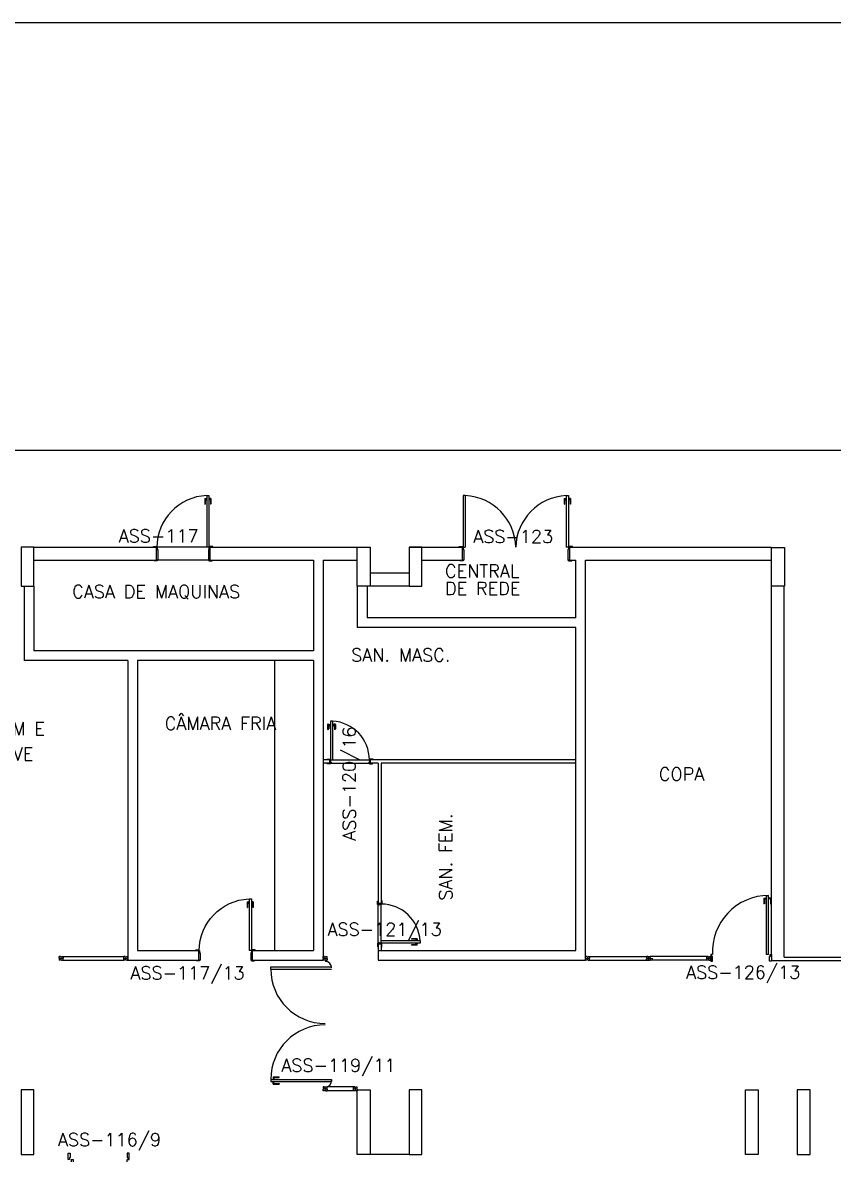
# Model space of a CAD drawing. Extents: x -248 to -11, y 347 to 447.
# Drawn here: x -119.84 to -107.3, y 370.06 to 387.57 of the extents above; entities that cross this region are included whole.
import ezdxf
from ezdxf.enums import TextEntityAlignment as Align

# ---------------------------------------------------------------- set-up
doc = ezdxf.new("R2010")
doc.units = 0
doc.header["$LTSCALE"] = 0.02
doc.header["$MEASUREMENT"] = 0
doc.layers.get('0').update_dxf_attribs({"linetype": 'CONTINUOUS'})
for name, color, linetype in [('ALV', 2, 'CONTINUOUS'), ('BANC', 2, 'CONTINUOUS'), ('DIV', 2, 'CONTINUOUS'), ('ESTR', 3, 'CONTINUOUS'), ('MARCO', 2, 'CONTINUOUS'), ('MAÇANETA', 1, 'CONTINUOUS'), ('PISO', 1, 'CONTINUOUS'), ('PORTA', 2, 'CONTINUOUS'), ('SOLEIRA', 1, 'CONTINUOUS'), ('TEXTO', 2, 'CONTINUOUS'), ('TEXTO-ENDEREÇO', 2, 'CONTINUOUS')]:
    doc.layers.add(name, color=color, linetype=linetype)
doc.styles.add('UNB-100', font='simplex.shx', dxfattribs={"height": 0.2})
doc.styles.add('UNB-100-1', font='simplex.shx', dxfattribs={"height": 0.2})

# ---------------------------------------------------------------- blocks, each defined once
blk = doc.blocks.new('PILINT-SSS')
for points in [[(0.2, 0), (0.2, -0.6), (0, -0.6), (0, 0)], [(0.8, 0), (0.8, -0.6), (1, -0.6), (1, 0)], [(0.2, -8.39), (0.2, -9.39), (0, -9.39), (0, -8.39)], [(0.8, -8.39), (0.8, -9.39), (1, -9.39), (1, -8.39)]]:
    blk.add_lwpolyline(points, close=True)
blk = doc.blocks.new('PDV2D-SSS')
for p, q in [((-0.148, 0.925), (-0.108, 0.925)), ((-0.148, 0.925), (-0.148, 0.835)), ((-0.138, 0.915), (-0.108, 0.915)), ((-0.138, 0.915), (-0.138, 0.835)), ((-0.106, 0.965), (-0.076, 0.965)), ((-0.106, 0.05), (-0.106, 0.965)), ((-0.076, 0.05), (-0.076, 0.965)), ((-0.034, 0.925), (-0.074, 0.925)), ((-0.044, 0.915), (-0.074, 0.915)), ((-0.044, 0.915), (-0.044, 0.835)), ((-0.034, 0.925), (-0.034, 0.835)), ((-0.138, 0.835), (-0.148, 0.835)), ((-0.044, 0.835), (-0.034, 0.835)), ((-0.95, 0.05), (-0.97, 0.05)), ((-0.97, 0.05), (-0.97, 0.035)), ((-0.97, 0.035), (-0.97, -0.035)), ((-0.95, 0.02), (-0.95, 0.05)), ((-0.95, 0.02), (-0.94, 0.02)), ((-0.94, -0.05), (-0.94, 0.02)), ((-0.076, 0.05), (-0.106, 0.05)), ((-0.051, 0.02), (-0.061, 0.02)), ((-0.061, -0.05), (-0.061, 0.02)), ((-0.051, 0.05), (-0.031, 0.05)), ((-0.051, 0.02), (-0.051, 0.05)), ((-0.031, 0.05), (-0.031, -0.05)), ((-0.97, -0.035), (-0.97, -0.05)), ((-0.97, -0.05), (-0.94, -0.05)), ((-0.031, -0.05), (-0.061, -0.05))]:
    blk.add_line(p, q)
at = {"color": 1}
blk.add_arc((-0.076, 0.1), 0.865, 90, 183.3214, dxfattribs=at)
blk = doc.blocks.new('DIVMT-SSS')
for p, q in [((-0.03, 0.008), (-0.03, 0.03)), ((-0.006, 0.03), (-0.03, 0.03)), ((-0.03, 0.008), (-0.02, 0.008)), ((-0.02, -0.008), (-0.02, 0.008)), ((-0.006, 0.02), (-0.006, 0.03)), ((0.006, 0.02), (-0.006, 0.02)), ((-0.005, 0), (0.005, 0)), ((0.005, 0), (-0.005, 0)), ((0, 0.005), (0, -0.005)), ((0, -0.005), (0, 0.005)), ((0.006, 0.03), (0.03, 0.03)), ((0.006, 0.02), (0.006, 0.03)), ((0.03, 0.008), (0.02, 0.008)), ((0.02, -0.008), (0.02, 0.008)), ((0.03, 0.008), (0.03, 0.03)), ((-0.03, -0.008), (-0.03, -0.03)), ((-0.03, -0.008), (-0.02, -0.008)), ((-0.03, -0.03), (-0.03, -0.97)), ((-0.03, -0.03), (-0.009, -0.03)), ((0.03, -0.03), (-0.03, -0.03)), ((-0.03, -0.03), (-0.006, -0.03)), ((-0.009, -0.03), (-0.027, -0.03)), ((-0.006, -0.02), (-0.006, -0.03)), ((-0.006, -0.02), (0.006, -0.02)), ((-0.006, -0.02), (-0.006, -0.03)), ((0.006, -0.02), (-0.006, -0.02)), ((0.005, -0.03), (-0.005, -0.03)), ((0.006, -0.02), (0.006, -0.03)), ((0.006, -0.02), (0.006, -0.03)), ((0.03, -0.03), (0.006, -0.03)), ((0.03, -0.008), (0.02, -0.008)), ((0.03, -0.008), (0.03, -0.03)), ((0.03, -0.03), (0.03, -0.97)), ((0.03, -0.97), (-0.03, -0.97)), ((-0.006, -0.98), (-0.006, -0.97)), ((-0.006, -0.98), (0.006, -0.98)), ((0.006, -1.001), (-0.006, -1.001)), ((0.005, -0.97), (-0.005, -0.97)), ((0, -0.994), (0, -1.007)), ((0, -1.02), (0, -1.021)), ((0.006, -0.98), (0.006, -0.97))]:
    blk.add_line(p, q)
blk = doc.blocks.new('DOOR-80-SSS')
at = {"layer": 'MAÇANETA'}
for p, q in [((-0.08, -0.755), (-0.08, -0.665)), ((-0.08, -0.665), (-0.075, -0.665)), ((-0.075, -0.755), (-0.075, -0.665)), ((0.01, -0.755), (0.01, -0.665)), ((0.015, -0.665), (0.01, -0.665)), ((0.015, -0.755), (0.015, -0.665)), ((-0.08, -0.755), (-0.053, -0.755)), ((-0.075, -0.735), (-0.053, -0.735)), ((-0.053, -0.728), (-0.05, -0.728)), ((-0.053, -0.763), (-0.053, -0.728)), ((-0.053, -0.763), (-0.05, -0.763)), ((-0.012, -0.728), (-0.015, -0.728)), ((-0.012, -0.763), (-0.015, -0.763)), ((-0.012, -0.763), (-0.012, -0.728)), ((0.01, -0.735), (-0.012, -0.735)), ((0.015, -0.755), (-0.012, -0.755))]:
    blk.add_line(p, q, dxfattribs=at)
at = {"layer": 'PORTA'}
for p, q in [((-0.05, -0.8), (-0.05, 0)), ((-0.015, 0), (-0.05, 0)), ((-0.015, -0.8), (-0.015, 0)), ((-0.05, -0.8), (-0.015, -0.8))]:
    blk.add_line(p, q, dxfattribs=at)
at = {"layer": 'PORTA', "color": 1}
blk.add_arc((-0.02, 0), 0.8, 180, 267.8509, dxfattribs=at)
blk = doc.blocks.new('PDVDP-SSS')
for p, q in [((0.112, 0.84), (0.112, -0.1)), ((0.147, 0.84), (0.112, 0.84)), ((0.147, 0.84), (0.147, -0.1)), ((1.853, 0.84), (1.888, 0.84)), ((1.853, 0.84), (1.853, -0.1)), ((1.888, 0.84), (1.888, -0.1)), ((0.009, 0), (-0.009, 0)), ((0, -0.012), (0, 0.01)), ((0.147, -0.1), (0.112, -0.1))]:
    blk.add_line(p, q)
at = {"color": 1}
for centre, radius, start, end in [((0.148, -0.002), 0.843, 0, 90), ((1.853, -0.002), 0.843, 90, 180), ((0.131, 0), 0.101, 180, 270), ((1.87, 0), 0.101, 270, 0)]:
    blk.add_arc(centre, radius, start, end, dxfattribs=at)
blk = doc.blocks.new('MTT-SSS')
for p, q in [((-0.008, 0.03), (-0.03, 0.03)), ((-0.03, 0.03), (-0.03, 0.006)), ((-0.0185, 0.006), (-0.03, 0.006)), ((-0.0185, -0.006), (-0.0185, 0.006)), ((-0.008, 0.03), (-0.008, 0.02)), ((-0.008, 0.02), (0.008, 0.02)), ((-0.0051, 0), (0.0051, 0)), ((0, -0.0051), (0, 0.0051)), ((0.008, 0.03), (0.03, 0.03)), ((0.008, 0.03), (0.008, 0.02)), ((0.0205, -0.006), (0.0205, 0.006)), ((0.0205, 0.006), (0.03, 0.006)), ((0.03, 0.006), (0.03, 0.03)), ((-0.03, -0.03), (-0.03, -0.006)), ((-0.0185, -0.006), (-0.03, -0.006)), ((-0.008, -0.03), (-0.03, -0.03)), ((-0.008, -0.02), (0.008, -0.02)), ((-0.008, -0.03), (-0.008, -0.02)), ((0.008, -0.03), (0.008, -0.02)), ((0.008, -0.03), (0.03, -0.03)), ((0.0205, -0.006), (0.03, -0.006)), ((0.03, -0.006), (0.03, -0.03))]:
    blk.add_line(p, q)
blk = doc.blocks.new('DOOR60-SSS')
at = {"layer": 'MAÇANETA'}
for p, q in [((-0.015, -0.465), (-0.01, -0.465)), ((-0.015, -0.555), (-0.015, -0.465)), ((-0.01, -0.555), (-0.01, -0.465)), ((0.08, -0.465), (0.075, -0.465)), ((0.075, -0.555), (0.075, -0.465)), ((0.08, -0.555), (0.08, -0.465)), ((-0.015, -0.555), (0.012, -0.555)), ((-0.01, -0.535), (0.012, -0.535)), ((0.012, -0.563), (0.012, -0.528)), ((0.012, -0.528), (0.015, -0.528)), ((0.012, -0.563), (0.015, -0.563)), ((0.053, -0.528), (0.05, -0.528)), ((0.053, -0.563), (0.05, -0.563)), ((0.053, -0.563), (0.053, -0.528)), ((0.075, -0.535), (0.053, -0.535)), ((0.08, -0.555), (0.053, -0.555))]:
    blk.add_line(p, q, dxfattribs=at)
at = {"layer": 'PORTA'}
for p, q in [((0.015, -0.6), (0.015, 0)), ((0.015, 0), (0.05, 0)), ((0.05, -0.6), (0.05, 0)), ((0.05, -0.6), (0.015, -0.6))]:
    blk.add_line(p, q, dxfattribs=at)
at = {"layer": 'PORTA', "color": 1}
blk.add_arc((0.02, 0), 0.6, 272.866, 0, dxfattribs=at)
blk = doc.blocks.new('MACANETA-SSS')
at = {"layer": 'MAÇANETA'}
for p, q in [((-0.077, 0.052), (-0.077, 0.12)), ((-0.059, 0.052), (-0.059, 0.12)), ((-0.059, 0.075), (-0.036, 0.075)), ((-0.059, 0.052), (-0.036, 0.052)), ((-0.036, 0.044), (-0.036, 0.084)), ((-0.036, 0.084), (-0.03, 0.084)), ((-0.036, 0.044), (-0.03, 0.044)), ((0.006, 0.084), (0, 0.084)), ((0.006, 0.044), (0, 0.044)), ((0.006, 0.044), (0.006, 0.084)), ((0.029, 0.075), (0.006, 0.075)), ((0.029, 0.052), (0.006, 0.052)), ((0.029, 0.052), (0.029, 0.12)), ((0.047, 0.052), (0.047, 0.12))]:
    blk.add_line(p, q, dxfattribs=at)
for centre, start, end in [((-0.068, 0.12), 90, 180), ((-0.068, 0.052), 180, 270), ((-0.068, 0.12), 0, 90), ((-0.068, 0.052), 270, 0), ((0.038, 0.12), 90, 180), ((0.038, 0.052), 180, 270), ((0.038, 0.12), 0, 90), ((0.038, 0.052), 270, 0)]:
    blk.add_arc(centre, 0.00874, start, end, dxfattribs=at)
blk = doc.blocks.new('DOOR-60-SSS')
at = {"layer": 'PORTA'}
for p, q in [((-0.045, -0.6), (-0.045, 0)), ((-0.015, 0), (-0.045, 0)), ((-0.015, -0.6), (-0.015, 0)), ((-0.045, -0.6), (-0.015, -0.6))]:
    blk.add_line(p, q, dxfattribs=at)
at = {"layer": 'PORTA', "color": 1}
blk.add_arc((-0.015, 0), 0.6, 180, 267.134, dxfattribs=at)
at = {"layer": 'PORTA'}
blk.add_blockref('MACANETA-SSS', (-0.015, -0.6), dxfattribs=at)

msp = doc.modelspace()

# ---------------------------------------------------------------- linework, layer by layer
at = {"layer": 'ALV'}
for p, q in [((-119.666, 379.453), (-117.775, 379.453)), ((-117.775, 379.453), (-117.775, 379.253)), ((-116.945, 379.453), (-114.466, 379.453)), ((-116.945, 379.453), (-116.945, 379.253)), ((-113.866, 379.453), (-113.046, 379.453)), ((-113.046, 379.453), (-113.046, 379.253)), ((-111.386, 379.453), (-108.266, 379.453)), ((-111.386, 379.453), (-111.386, 379.253)), ((-119.666, 379.253), (-117.775, 379.253)), ((-116.945, 379.253), (-115.345, 379.253)), ((-115.345, 379.253), (-115.345, 377.853)), ((-115.195, 379.253), (-115.195, 373.064)), ((-115.195, 379.253), (-114.666, 379.253)), ((-113.666, 379.253), (-113.046, 379.253)), ((-111.386, 379.253), (-111.286, 379.253)), ((-111.286, 378.364), (-111.286, 379.253)), ((-111.136, 373.064), (-111.136, 379.253)), ((-111.136, 379.253), (-108.266, 379.253)), ((-113.866, 379.053), (-114.466, 379.053)), ((-119.816, 378.853), (-119.816, 377.703)), ((-119.666, 378.853), (-119.666, 377.853)), ((-114.666, 378.853), (-114.666, 378.214)), ((-114.516, 378.853), (-114.516, 378.364)), ((-113.866, 378.853), (-114.466, 378.853)), ((-111.286, 378.364), (-114.516, 378.364)), ((-111.286, 378.214), (-114.666, 378.214)), ((-111.286, 373.214), (-111.286, 378.214)), ((-115.345, 377.853), (-119.666, 377.853)), ((-118.216, 377.703), (-119.816, 377.703)), ((-118.216, 377.703), (-118.216, 373.064)), ((-115.345, 377.703), (-118.066, 377.703)), ((-118.066, 377.703), (-118.066, 373.214)), ((-115.345, 377.703), (-115.345, 373.214)), ((-115.095, 376.164), (-115.195, 376.164)), ((-115.095, 376.114), (-115.195, 376.114)), ((-115.095, 376.164), (-115.095, 376.114)), ((-114.465, 376.164), (-114.465, 376.114)), ((-114.146, 376.164), (-114.465, 376.164)), ((-114.345, 376.114), (-114.465, 376.114)), ((-114.345, 376.114), (-114.345, 373.944)), ((-111.286, 376.114), (-114.295, 376.114)), ((-114.295, 376.114), (-114.295, 373.944)), ((-111.286, 376.164), (-114.146, 376.164)), ((-114.295, 373.944), (-114.345, 373.944)), ((-118.066, 373.214), (-117.12, 373.214)), ((-117.12, 373.214), (-117.12, 373.064)), ((-116.29, 373.214), (-115.345, 373.214)), ((-116.29, 373.214), (-116.29, 373.064)), ((-114.295, 373.314), (-114.345, 373.314)), ((-114.345, 373.314), (-114.345, 373.214)), ((-114.345, 373.214), (-111.286, 373.214)), ((-114.345, 373.214), (-114.345, 373.064)), ((-114.295, 373.314), (-114.295, 373.214)), ((-118.216, 373.064), (-117.12, 373.064)), ((-116.29, 373.064), (-115.195, 373.064)), ((-114.345, 373.064), (-111.136, 373.064)), ((-108.263, 373.063), (-108.066, 373.063)), ((-113.866, 370.063), (-114.466, 370.063))]:
    msp.add_line(p, q, dxfattribs=at)
at = {"layer": 'BANC'}
msp.add_line((-115.945, 377.703), (-115.945, 373.214), dxfattribs=at)
at = {"layer": 'DIV'}
for p, q in [((-108.26, 373.113), (-108.26, 378.851)), ((-108.066, 373.113), (-108.066, 378.851)), ((-118.254, 373.124), (-118.276, 373.124)), ((-118.276, 373.1), (-118.276, 373.124)), ((-118.267, 373.1), (-118.276, 373.1)), ((-118.276, 373.088), (-118.276, 373.064)), ((-118.267, 373.088), (-118.276, 373.088)), ((-118.254, 373.064), (-118.276, 373.064)), ((-118.267, 373.088), (-118.267, 373.1)), ((-118.254, 373.124), (-118.254, 373.114)), ((-118.238, 373.114), (-118.254, 373.114)), ((-118.254, 373.064), (-118.254, 373.074)), ((-118.238, 373.074), (-118.254, 373.074)), ((-118.252, 373.094), (-118.241, 373.094)), ((-118.241, 373.094), (-118.252, 373.094)), ((-118.246, 373.099), (-118.246, 373.089)), ((-118.246, 373.089), (-118.246, 373.099)), ((-118.238, 373.124), (-118.216, 373.124)), ((-118.238, 373.124), (-118.238, 373.114)), ((-118.238, 373.064), (-118.238, 373.074)), ((-118.238, 373.064), (-118.216, 373.064)), ((-118.226, 373.1), (-118.216, 373.1)), ((-118.226, 373.1), (-118.226, 373.088)), ((-118.226, 373.1), (-118.216, 373.1)), ((-118.226, 373.088), (-118.226, 373.1)), ((-118.226, 373.088), (-118.216, 373.088)), ((-118.226, 373.088), (-118.216, 373.088)), ((-118.216, 373.124), (-118.216, 373.103)), ((-118.216, 373.064), (-118.216, 373.124)), ((-118.216, 373.124), (-118.216, 373.1)), ((-118.216, 373.103), (-118.216, 373.121)), ((-118.216, 373.089), (-118.216, 373.099)), ((-118.216, 373.064), (-118.216, 373.088)), ((-115.195, 373.124), (-115.195, 373.1)), ((-115.173, 373.124), (-115.195, 373.124)), ((-115.195, 373.124), (-115.195, 373.103)), ((-115.195, 373.103), (-115.195, 373.121)), ((-115.186, 373.1), (-115.195, 373.1)), ((-115.186, 373.1), (-115.195, 373.1)), ((-115.186, 373.088), (-115.195, 373.088)), ((-115.195, 373.064), (-115.195, 373.088)), ((-115.186, 373.088), (-115.195, 373.088)), ((-115.173, 373.064), (-115.195, 373.064)), ((-115.186, 373.088), (-115.186, 373.1)), ((-115.186, 373.1), (-115.186, 373.088)), ((-115.185, 373.094), (-115.186, 373.094)), ((-115.173, 373.124), (-115.173, 373.114)), ((-115.173, 373.114), (-115.157, 373.114)), ((-115.159, 373.094), (-115.173, 373.094)), ((-115.173, 373.074), (-115.157, 373.074)), ((-115.173, 373.064), (-115.173, 373.074)), ((-115.171, 373.094), (-115.16, 373.094)), ((-115.16, 373.094), (-115.171, 373.094)), ((-115.166, 373.088), (-115.166, 373.1)), ((-115.165, 373.089), (-115.165, 373.099)), ((-115.165, 373.099), (-115.165, 373.089)), ((-115.157, 373.124), (-115.157, 373.114)), ((-115.157, 373.124), (-115.135, 373.124)), ((-115.157, 373.064), (-115.157, 373.074)), ((-115.157, 373.064), (-115.135, 373.064)), ((-115.145, 373.1), (-115.135, 373.1)), ((-115.145, 373.1), (-115.145, 373.088)), ((-115.145, 373.088), (-115.145, 373.1)), ((-115.145, 373.1), (-115.135, 373.1)), ((-115.145, 373.088), (-115.135, 373.088)), ((-115.145, 373.088), (-115.135, 373.088)), ((-115.135, 373.064), (-115.135, 373.124)), ((-115.135, 373.1), (-115.135, 373.124)), ((-115.135, 373.089), (-115.135, 373.099)), ((-115.135, 373.088), (-115.135, 373.064)), ((-109.263, 373.124), (-110.136, 373.124)), ((-110.136, 373.064), (-110.136, 373.124)), ((-109.263, 373.064), (-110.136, 373.064)), ((-109.263, 373.124), (-109.263, 373.1)), ((-109.241, 373.124), (-109.263, 373.124)), ((-109.263, 373.064), (-109.263, 373.124)), ((-109.263, 373.124), (-109.263, 373.103)), ((-109.263, 373.103), (-109.263, 373.121)), ((-109.254, 373.1), (-109.263, 373.1)), ((-109.254, 373.1), (-109.263, 373.1)), ((-109.263, 373.089), (-109.263, 373.099)), ((-109.254, 373.088), (-109.263, 373.088)), ((-109.263, 373.064), (-109.263, 373.088)), ((-109.254, 373.088), (-109.263, 373.088)), ((-109.241, 373.064), (-109.263, 373.064)), ((-109.254, 373.088), (-109.254, 373.1)), ((-109.254, 373.1), (-109.254, 373.088)), ((-109.241, 373.124), (-109.241, 373.114)), ((-109.241, 373.114), (-109.225, 373.114)), ((-109.241, 373.074), (-109.225, 373.074)), ((-109.241, 373.064), (-109.241, 373.074)), ((-109.239, 373.094), (-109.228, 373.094)), ((-109.228, 373.094), (-109.239, 373.094)), ((-109.233, 373.089), (-109.233, 373.099)), ((-109.233, 373.099), (-109.233, 373.089)), ((-109.225, 373.124), (-109.225, 373.114)), ((-109.225, 373.124), (-109.203, 373.124)), ((-109.225, 373.064), (-109.225, 373.074)), ((-109.225, 373.064), (-109.203, 373.064)), ((-109.213, 373.088), (-109.213, 373.1)), ((-109.213, 373.1), (-109.203, 373.1)), ((-109.213, 373.088), (-109.203, 373.088)), ((-109.203, 373.1), (-109.203, 373.124)), ((-109.203, 373.088), (-109.203, 373.064)), ((-108.26, 373.113), (-108.263, 373.113)), ((-108.066, 373.113), (-107.066, 373.113)), ((-108.066, 373.063), (-107.066, 373.063)), ((-115.965, 371.263), (-115.965, 371.223)), ((-115.965, 371.263), (-115.875, 371.263)), ((-115.965, 371.148), (-115.965, 371.188)), ((-115.965, 371.148), (-115.875, 371.148)), ((-115.955, 371.253), (-115.955, 371.223)), ((-115.955, 371.253), (-115.875, 371.253)), ((-115.955, 371.158), (-115.955, 371.188)), ((-115.955, 371.158), (-115.875, 371.158)), ((-115.875, 371.253), (-115.875, 371.263)), ((-115.875, 371.158), (-115.875, 371.149)), ((-114.726, 371.106), (-115.133, 371.106)), ((-115.133, 371.046), (-115.133, 371.106)), ((-114.726, 371.106), (-114.726, 371.082)), ((-114.704, 371.106), (-114.726, 371.106)), ((-114.726, 371.046), (-114.726, 371.106)), ((-114.726, 371.106), (-114.726, 371.085)), ((-114.726, 371.085), (-114.726, 371.103)), ((-114.704, 371.106), (-114.704, 371.096)), ((-114.688, 371.106), (-114.688, 371.096)), ((-114.688, 371.106), (-114.666, 371.106)), ((-114.666, 371.082), (-114.666, 371.106)), ((-115.183, 371.076), (-115.184, 371.076)), ((-115.157, 371.076), (-115.171, 371.076)), ((-115.164, 371.069), (-115.164, 371.082)), ((-115.143, 371.082), (-115.133, 371.082)), ((-115.143, 371.082), (-115.143, 371.07)), ((-115.143, 371.07), (-115.133, 371.07)), ((-115.133, 371.071), (-115.133, 371.081)), ((-114.726, 371.046), (-115.133, 371.046)), ((-114.717, 371.082), (-114.726, 371.082)), ((-114.717, 371.082), (-114.726, 371.082)), ((-114.726, 371.071), (-114.726, 371.081)), ((-114.717, 371.07), (-114.726, 371.07)), ((-114.726, 371.046), (-114.726, 371.07)), ((-114.717, 371.07), (-114.726, 371.07)), ((-114.704, 371.046), (-114.726, 371.046)), ((-114.717, 371.07), (-114.717, 371.082)), ((-114.717, 371.082), (-114.717, 371.07)), ((-114.704, 371.096), (-114.688, 371.096)), ((-114.704, 371.056), (-114.688, 371.056)), ((-114.704, 371.046), (-114.704, 371.056)), ((-114.702, 371.076), (-114.691, 371.076)), ((-114.691, 371.076), (-114.702, 371.076)), ((-114.696, 371.071), (-114.696, 371.081)), ((-114.696, 371.081), (-114.696, 371.071)), ((-114.688, 371.046), (-114.688, 371.056)), ((-114.688, 371.046), (-114.666, 371.046)), ((-114.676, 371.07), (-114.676, 371.082)), ((-114.676, 371.082), (-114.666, 371.082)), ((-114.676, 371.07), (-114.666, 371.07)), ((-114.666, 371.07), (-114.666, 371.046))]:
    msp.add_line(p, q, dxfattribs=at)
at = {"layer": 'ESTR'}
for points in [[(-108.063, 379.451), (-108.063, 378.851), (-108.263, 378.851), (-108.263, 379.451)], [(-108.466, 371.063), (-108.466, 370.063), (-108.666, 370.063), (-108.666, 371.063)], [(-107.866, 371.063), (-107.866, 370.063), (-107.666, 370.063), (-107.666, 371.063)]]:
    msp.add_lwpolyline(points, close=True, dxfattribs=at)
at = {"layer": 'MARCO', "color": 2}
for p, q in [((-117.82, 379.463), (-117.77, 379.463)), ((-117.82, 379.453), (-117.82, 379.463)), ((-117.775, 379.453), (-117.77, 379.453)), ((-117.77, 379.463), (-117.77, 379.453)), ((-117.77, 379.453), (-117.76, 379.453)), ((-117.76, 379.453), (-117.76, 379.418)), ((-117.76, 379.418), (-117.75, 379.418)), ((-117.75, 379.418), (-117.75, 379.253)), ((-116.97, 379.418), (-116.97, 379.253)), ((-116.96, 379.418), (-116.97, 379.418)), ((-116.96, 379.453), (-116.96, 379.418)), ((-116.95, 379.453), (-116.96, 379.453)), ((-116.95, 379.463), (-116.95, 379.453)), ((-116.9, 379.463), (-116.95, 379.463)), ((-116.945, 379.453), (-116.95, 379.453)), ((-116.9, 379.453), (-116.9, 379.463)), ((-117.81, 379.243), (-117.81, 379.253)), ((-117.76, 379.243), (-117.81, 379.243)), ((-117.775, 379.253), (-117.76, 379.253)), ((-117.76, 379.253), (-117.76, 379.243)), ((-117.75, 379.253), (-117.76, 379.253)), ((-116.97, 379.253), (-116.96, 379.253)), ((-116.945, 379.253), (-116.96, 379.253)), ((-116.96, 379.253), (-116.96, 379.243)), ((-116.96, 379.243), (-116.91, 379.243)), ((-116.91, 379.243), (-116.91, 379.253))]:
    msp.add_line(p, q, dxfattribs=at)
at = {"layer": 'MARCO'}
for p, q in [((-113.091, 379.463), (-113.041, 379.463)), ((-113.091, 379.453), (-113.091, 379.463)), ((-113.046, 379.453), (-113.041, 379.453)), ((-113.041, 379.463), (-113.041, 379.453)), ((-113.041, 379.453), (-113.031, 379.453)), ((-113.031, 379.453), (-113.031, 379.418)), ((-113.031, 379.418), (-113.021, 379.418)), ((-113.021, 379.418), (-113.021, 379.253)), ((-111.401, 379.418), (-111.411, 379.418)), ((-111.411, 379.418), (-111.411, 379.253)), ((-111.391, 379.453), (-111.401, 379.453)), ((-111.401, 379.453), (-111.401, 379.418)), ((-111.341, 379.463), (-111.391, 379.463)), ((-111.391, 379.463), (-111.391, 379.453)), ((-111.386, 379.453), (-111.391, 379.453)), ((-111.336, 379.453), (-111.386, 379.453)), ((-111.341, 379.453), (-111.341, 379.463)), ((-113.081, 379.243), (-113.081, 379.253)), ((-113.031, 379.243), (-113.081, 379.243)), ((-113.046, 379.253), (-113.031, 379.253)), ((-113.031, 379.253), (-113.031, 379.243)), ((-113.021, 379.253), (-113.031, 379.253)), ((-111.411, 379.253), (-111.401, 379.253)), ((-111.401, 379.253), (-111.401, 379.243)), ((-111.386, 379.253), (-111.401, 379.253)), ((-111.401, 379.243), (-111.351, 379.243)), ((-111.351, 379.243), (-111.351, 379.253)), ((-115.14, 376.174), (-115.09, 376.174)), ((-115.14, 376.164), (-115.14, 376.174)), ((-115.09, 376.174), (-115.09, 376.164)), ((-114.47, 376.174), (-114.47, 376.164)), ((-114.42, 376.174), (-114.47, 376.174)), ((-114.42, 376.164), (-114.42, 376.174)), ((-115.13, 376.104), (-115.13, 376.114)), ((-115.08, 376.104), (-115.13, 376.104)), ((-115.095, 376.164), (-115.09, 376.164)), ((-115.095, 376.114), (-115.08, 376.114)), ((-115.09, 376.164), (-115.08, 376.164)), ((-115.08, 376.164), (-115.08, 376.129)), ((-115.08, 376.129), (-115.07, 376.129)), ((-115.08, 376.114), (-115.08, 376.104)), ((-115.07, 376.114), (-115.08, 376.114)), ((-115.07, 376.129), (-115.07, 376.114)), ((-114.49, 376.129), (-114.49, 376.114)), ((-114.48, 376.129), (-114.49, 376.129)), ((-114.49, 376.114), (-114.48, 376.114)), ((-114.48, 376.164), (-114.48, 376.129)), ((-114.47, 376.164), (-114.48, 376.164)), ((-114.465, 376.114), (-114.48, 376.114)), ((-114.48, 376.114), (-114.48, 376.104)), ((-114.48, 376.104), (-114.43, 376.104)), ((-114.465, 376.164), (-114.47, 376.164)), ((-114.43, 376.104), (-114.43, 376.114)), ((-114.355, 373.979), (-114.345, 373.979)), ((-114.355, 373.929), (-114.355, 373.979)), ((-114.345, 373.929), (-114.355, 373.929)), ((-114.345, 373.944), (-114.345, 373.929)), ((-114.345, 373.919), (-114.345, 373.929)), ((-114.33, 373.919), (-114.345, 373.919)), ((-114.33, 373.929), (-114.33, 373.919)), ((-114.295, 373.929), (-114.33, 373.929)), ((-114.295, 373.989), (-114.285, 373.989)), ((-114.295, 373.944), (-114.295, 373.939)), ((-114.295, 373.939), (-114.295, 373.929)), ((-114.285, 373.939), (-114.295, 373.939)), ((-114.285, 373.989), (-114.285, 373.939)), ((-117.165, 373.224), (-117.115, 373.224)), ((-117.165, 373.214), (-117.165, 373.224)), ((-117.12, 373.214), (-117.115, 373.214)), ((-117.115, 373.224), (-117.115, 373.214)), ((-117.115, 373.214), (-117.105, 373.214)), ((-117.105, 373.214), (-117.105, 373.179)), ((-116.305, 373.214), (-116.305, 373.179)), ((-116.295, 373.214), (-116.305, 373.214)), ((-116.295, 373.224), (-116.295, 373.214)), ((-116.245, 373.224), (-116.295, 373.224)), ((-116.29, 373.214), (-116.295, 373.214)), ((-116.245, 373.214), (-116.245, 373.224)), ((-114.355, 373.329), (-114.355, 373.279)), ((-114.345, 373.329), (-114.355, 373.329)), ((-114.355, 373.279), (-114.345, 373.279)), ((-114.345, 373.339), (-114.345, 373.329)), ((-114.33, 373.339), (-114.345, 373.339)), ((-114.345, 373.314), (-114.345, 373.329)), ((-114.33, 373.329), (-114.33, 373.339)), ((-114.295, 373.329), (-114.33, 373.329)), ((-114.295, 373.319), (-114.295, 373.329)), ((-114.295, 373.314), (-114.295, 373.319)), ((-114.285, 373.319), (-114.295, 373.319)), ((-114.295, 373.269), (-114.285, 373.269)), ((-114.285, 373.269), (-114.285, 373.319)), ((-117.155, 373.054), (-117.155, 373.064)), ((-117.105, 373.054), (-117.155, 373.054)), ((-117.12, 373.064), (-117.105, 373.064)), ((-117.105, 373.179), (-117.095, 373.179)), ((-117.105, 373.064), (-117.105, 373.054)), ((-117.095, 373.064), (-117.105, 373.064)), ((-117.095, 373.179), (-117.095, 373.064)), ((-116.315, 373.179), (-116.315, 373.064)), ((-116.305, 373.179), (-116.315, 373.179)), ((-116.315, 373.064), (-116.305, 373.064)), ((-116.29, 373.064), (-116.305, 373.064)), ((-116.305, 373.064), (-116.305, 373.054)), ((-116.305, 373.054), (-116.255, 373.054)), ((-116.255, 373.054), (-116.255, 373.064))]:
    msp.add_line(p, q, dxfattribs=at)
at = {"layer": 'MAÇANETA'}
for p, q in [((-117.025, 380.208), (-116.998, 380.208)), ((-117.025, 380.208), (-117.025, 380.118)), ((-117.02, 380.208), (-117.02, 380.118)), ((-116.998, 380.215), (-116.998, 380.18)), ((-116.998, 380.215), (-116.995, 380.215)), ((-116.957, 380.215), (-116.96, 380.215)), ((-116.957, 380.215), (-116.957, 380.18)), ((-116.93, 380.208), (-116.957, 380.208)), ((-116.935, 380.208), (-116.935, 380.118)), ((-116.93, 380.208), (-116.93, 380.118)), ((-111.466, 380.208), (-111.466, 380.118)), ((-111.466, 380.208), (-111.439, 380.208)), ((-111.461, 380.208), (-111.461, 380.118)), ((-111.439, 380.215), (-111.436, 380.215)), ((-111.439, 380.215), (-111.439, 380.18)), ((-111.398, 380.215), (-111.401, 380.215)), ((-111.398, 380.215), (-111.398, 380.18)), ((-111.371, 380.208), (-111.398, 380.208)), ((-111.376, 380.208), (-111.376, 380.118)), ((-111.371, 380.208), (-111.371, 380.118)), ((-117.025, 380.118), (-117.02, 380.118)), ((-117.02, 380.188), (-116.998, 380.188)), ((-116.998, 380.18), (-116.995, 380.18)), ((-116.957, 380.18), (-116.96, 380.18)), ((-116.935, 380.188), (-116.957, 380.188)), ((-116.93, 380.118), (-116.935, 380.118)), ((-111.466, 380.118), (-111.461, 380.118)), ((-111.461, 380.188), (-111.439, 380.188)), ((-111.439, 380.18), (-111.436, 380.18)), ((-111.398, 380.18), (-111.401, 380.18)), ((-111.376, 380.188), (-111.398, 380.188)), ((-111.371, 380.118), (-111.376, 380.118))]:
    msp.add_line(p, q, dxfattribs=at)
at = {"layer": 'PISO'}
for p, q in [((-240.266, 387.567), (-12.049, 387.567)), ((-240.266, 380.953), (-12.049, 380.953))]:
    msp.add_line(p, q, dxfattribs=at)
at = {"layer": 'PORTA'}
for p, q in [((-116.995, 380.253), (-116.995, 379.453)), ((-116.995, 380.253), (-116.96, 380.253)), ((-116.96, 380.253), (-116.96, 379.453)), ((-113.031, 380.253), (-113.031, 379.453)), ((-112.996, 380.253), (-113.031, 380.253)), ((-112.996, 380.253), (-112.996, 379.453)), ((-111.436, 380.253), (-111.436, 379.453)), ((-111.436, 380.253), (-111.401, 380.253)), ((-111.401, 380.253), (-111.401, 379.453)), ((-113.031, 379.453), (-112.996, 379.453)), ((-111.401, 379.453), (-111.436, 379.453))]:
    msp.add_line(p, q, dxfattribs=at)
at = {"layer": 'PORTA', "color": 2}
msp.add_line((-116.96, 379.453), (-116.995, 379.453), dxfattribs=at)
at = {"layer": 'PORTA', "color": 1}
for centre, radius, start, end in [((-116.965, 379.453), 0.8, 92.1491, 180), ((-113.034, 379.435), 0.818, 1.2511, 87.3383), ((-111.398, 379.435), 0.818, 92.6617, 178.7489)]:
    msp.add_arc(centre, radius, start, end, dxfattribs=at)
at = {"layer": 'SOLEIRA'}
for p, q in [((-116.995, 379.453), (-117.77, 379.453)), ((-116.97, 379.253), (-117.75, 379.253)), ((-115.07, 376.114), (-114.49, 376.114)), ((-115.045, 376.164), (-114.47, 376.164)), ((-114.345, 373.339), (-114.345, 373.919)), ((-114.295, 373.364), (-114.295, 373.939))]:
    msp.add_line(p, q, dxfattribs=at)

# ---------------------------------------------------------------- block references
at = {"layer": 'DIV'}
for name, p in [('PDV2D-SSS', (-108.232, 373.102)), ('MTT-SSS', (-110.166, 373.094)), ('MTT-SSS', (-115.164, 371.076))]:
    msp.add_blockref(name, p, dxfattribs=at)
at = {"layer": 'DIV', "xscale": -1, "rotation": 90.00000002350312}
for p in [(-119.246, 373.094), (-111.106, 373.094)]:
    msp.add_blockref('DIVMT-SSS', p, dxfattribs=at)
at = {"layer": 'DIV'}
for name, p, rotation in [('PDVDP-SSS', (-115.164, 371.076), 89.99999997649687), ('PDV2D-SSS', (-119.166, 370.033), 179.9999999764969)]:
    msp.add_blockref(name, p, dxfattribs=dict(at, rotation=rotation))
at = {"layer": 'ESTR'}
for p in [(-120.666, 379.453), (-114.666, 379.453)]:
    msp.add_blockref('PILINT-SSS', p, dxfattribs=at)
at = {"layer": 'PORTA'}
for name, p, rotation in [('DOOR-60-SSS', (-115.095, 376.164), 180.0000000000009), ('DOOR60-SSS', (-114.295, 373.314), 90.00000000257238)]:
    msp.add_blockref(name, p, dxfattribs=dict(at, rotation=rotation))
at = {"layer": 'PORTA', "xscale": -1, "rotation": 180}
msp.add_blockref('DOOR-80-SSS', (-116.29, 373.214), dxfattribs=at)

# ---------------------------------------------------------------- texts
at = {"layer": 'TEXTO', "style": 'UNB-100'}
for s, p in [('CENTRAL', (-113.311, 378.984)), ('CASA DE MAQUINAS', (-119.075, 378.667)), ('DE REDE', (-113.311, 378.715)), ('SAN. MASC.', (-114.762, 377.686)), ('CÂMARA FRIA', (-117.645, 376.628)), ('S. LAVAGEM E ', (-121.348, 376.547)), ('AUTOCLAVE', (-121.141, 376.157)), ('COPA', (-110.004, 375.844))]:
    msp.add_text(s, height=0.2, dxfattribs=at).set_placement(p)
msp.add_text('SAN. FEM.', height=0.2, rotation=90, dxfattribs=at).set_placement((-113.199, 373.989))
at = {"layer": 'TEXTO-ENDEREÇO', "style": 'UNB-100-1'}
for s, rotation, p in [('ASS-117', 360, (-117.739, 379.529)), ('ASS-123', 360, (-112.256, 379.519)), ('ASS-120/16', 90, (-114.692, 375.798)), ('ASS-121/13', 360, (-114.244, 373.444)), ('ASS-117/13', 360, (-117.292, 372.769)), ('ASS-126/13', 360, (-108.7, 372.78)), ('ASS-119/11', 360, (-114.958, 371.34)), ('ASS-116/9', 360, (-118.498, 370.19))]:
    msp.add_text(s, height=0.2, rotation=rotation, dxfattribs=at).set_placement(p, align=Align.CENTER)

doc.saveas('drawing.dxf')
